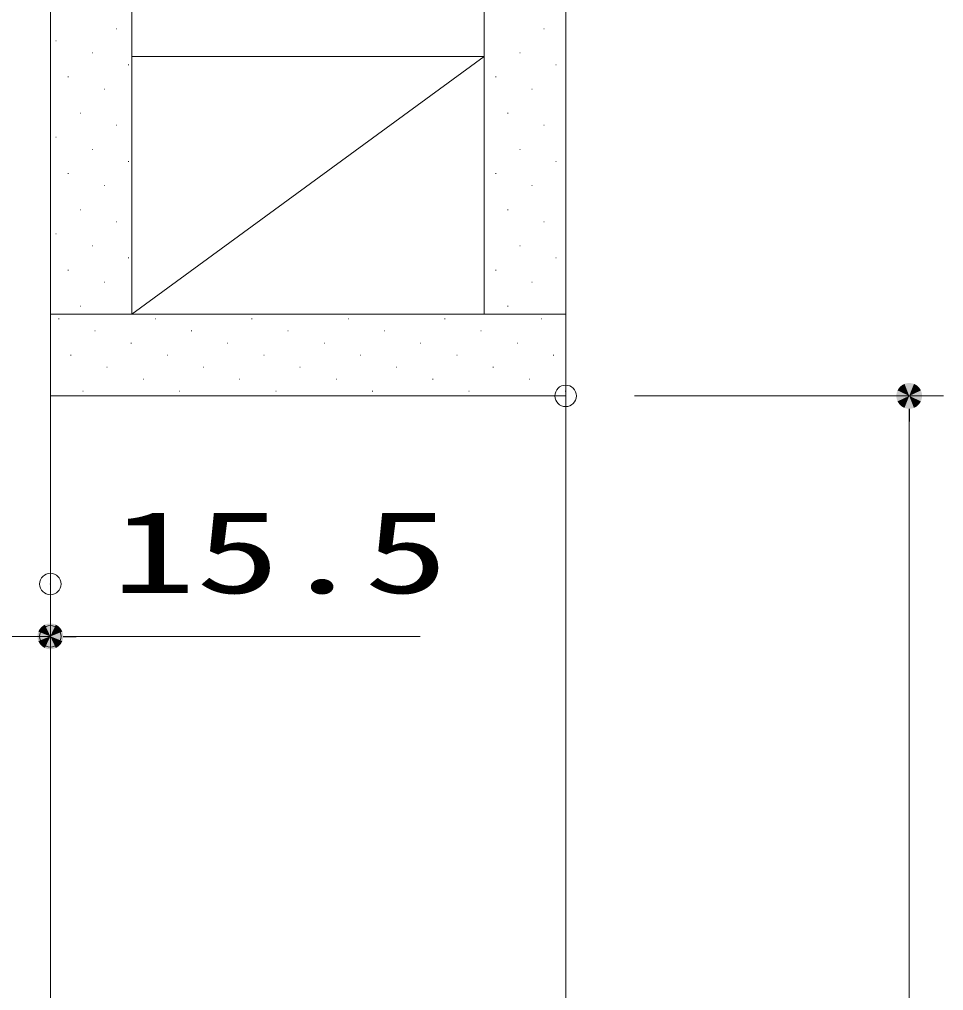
# Model space of a CAD drawing. Units: millimetres, scale not verified. Extents: x -1306 to 1306, y -607 to 607.
# Drawn here: x -489.5 to -381.9, y 275.4 to 388.5 of the extents above; entities that cross this region are included whole.
import ezdxf
from ezdxf.enums import TextEntityAlignment as Align

# ---------------------------------------------------------------- set-up
doc = ezdxf.new("R2010")
doc.units = ezdxf.units.MM
doc.header["$LTSCALE"] = 5
doc.header["$PDMODE"] = 32
doc.header["$PDSIZE"] = 2.5
for name, color, linetype, lineweight in [('0-1_線(黄)', 2, 'Continuous', 15), ('1-0_線(水)', 4, 'Continuous', 9), ('1-1_寸法線', 3, 'Continuous', 13), ('1-2_ハッチング', 6, 'Continuous', 9), ('1-4_DEFPOINTS', 7, 'Continuous', 5), ('1-5_0', 3, 'Continuous', 25)]:
    doc.layers.add(name, color=color, linetype=linetype, lineweight=lineweight)
doc.styles.add('ＭＳ ゴシック', font='')
doc.styles.get('ＭＳ ゴシック').set_extended_font_data('MS Gothic')

# ---------------------------------------------------------------- blocks, each defined once
blk = doc.blocks.new('_DOT')
at = {"layer": '1-5_0'}
blk.add_line((-2.5, 0), (-5, 0), dxfattribs=at)
for points in [[(0, 0), (-1.822, 1.711), (-1.594, 1.926)], [(0, 0), (-1.594, 1.926), (-1.34, 2.111)], [(0, 0), (-1.34, 2.111), (-1.064, 2.262)], [(0, 0), (-1.064, 2.262), (-0.773, 2.378)], [(0, 0), (-0.773, 2.378), (-0.468, 2.456)], [(0, 0), (-0.468, 2.456), (-0.157, 2.495)], [(0, 0), (-0.157, 2.495), (0.157, 2.495)], [(0, 0), (0.157, 2.495), (0.468, 2.456)], [(0, 0), (0.468, 2.456), (0.773, 2.378)], [(0, 0), (0.773, 2.378), (1.064, 2.262)], [(0, 0), (1.064, 2.262), (1.34, 2.111)], [(0, 0), (1.34, 2.111), (1.594, 1.926)], [(0, 0), (1.594, 1.926), (1.822, 1.711)], [(0, 0), (-2.5, 0), (-2.48, 0.313)], [(0, 0), (-2.48, -0.313), (-2.5, 0)], [(0, 0), (-2.48, 0.313), (-2.421, 0.622)], [(0, 0), (-2.421, -0.622), (-2.48, -0.313)], [(0, 0), (-2.421, 0.622), (-2.324, 0.92)], [(0, 0), (-2.324, -0.92), (-2.421, -0.622)], [(0, 0), (-2.324, 0.92), (-2.191, 1.204)], [(0, 0), (-2.191, -1.204), (-2.324, -0.92)], [(0, 0), (-2.191, 1.204), (-2.023, 1.469)], [(0, 0), (-2.023, -1.469), (-2.191, -1.204)], [(0, 0), (-2.023, 1.469), (-1.822, 1.711)], [(0, 0), (-1.822, -1.711), (-2.023, -1.469)], [(0, 0), (-1.594, -1.926), (-1.822, -1.711)], [(0, 0), (-1.34, -2.111), (-1.594, -1.926)], [(0, 0), (-1.064, -2.262), (-1.34, -2.111)], [(0, 0), (-0.773, -2.378), (-1.064, -2.262)], [(0, 0), (-0.468, -2.456), (-0.773, -2.378)], [(0, 0), (-0.157, -2.495), (-0.468, -2.456)], [(0, 0), (0.157, -2.495), (-0.157, -2.495)], [(0, 0), (1.822, 1.711), (2.023, 1.469)], [(0, 0), (2.023, 1.469), (2.191, 1.204)], [(0, 0), (2.191, 1.204), (2.324, 0.92)], [(0, 0), (2.324, 0.92), (2.421, 0.622)], [(0, 0), (2.421, 0.622), (2.48, 0.313)], [(0, 0), (2.48, 0.313), (2.5, 0)], [(0, 0), (0.468, -2.456), (0.157, -2.495)], [(0, 0), (0.773, -2.378), (0.468, -2.456)], [(0, 0), (1.064, -2.262), (0.773, -2.378)], [(0, 0), (1.34, -2.111), (1.064, -2.262)], [(0, 0), (1.594, -1.926), (1.34, -2.111)], [(0, 0), (1.822, -1.711), (1.594, -1.926)], [(0, 0), (2.023, -1.469), (1.822, -1.711)], [(0, 0), (2.191, -1.204), (2.023, -1.469)], [(0, 0), (2.324, -0.92), (2.191, -1.204)], [(0, 0), (2.421, -0.622), (2.324, -0.92)], [(0, 0), (2.48, -0.313), (2.421, -0.622)], [(0, 0), (2.5, 0), (2.48, -0.313)]]:
    blk.add_solid(points, dxfattribs=at)

msp = doc.modelspace()

# ---------------------------------------------------------------- linework, layer by layer
at = {"layer": '0-1_線(黄)'}
for p, q in [((-476.386, 354.146), (-476.386, 482.148)), ((-435.386, 354.146), (-435.386, 482.148)), ((-425.886, 344.645), (-425.886, 482.148)), ((-485.886, 344.645), (-485.886, 396.148)), ((-476.386, 384.144), (-435.386, 384.144)), ((-476.386, 354.146), (-435.386, 384.144)), ((-485.886, 354.146), (-425.886, 354.146)), ((-485.886, 344.645), (-425.886, 344.645))]:
    msp.add_line(p, q, dxfattribs=at)
at = {"layer": '1-0_線(水)'}
for p, q in [((-485.886, 162.648), (-485.886, 344.645)), ((-425.886, 162.648), (-425.886, 344.645))]:
    msp.add_line(p, q, dxfattribs=at)
at = {"layer": '1-1_寸法線'}
for p, q in [((-417.889, 344.645), (-381.886, 344.645)), ((-385.886, 341.645), (-385.886, -78.352)), ((-501.386, 316.648), (-485.886, 316.648)), ((-482.886, 316.648), (-442.838, 316.648)), ((-485.886, 314.745), (-485.886, 312.648))]:
    msp.add_line(p, q, dxfattribs=at)
at = {"layer": '1-2_ハッチング'}
for p, q in [((-478.217, 387.394), (-478.167, 387.394)), ((-428.429, 387.394), (-428.379, 387.394)), ((-485.241, 385.989), (-485.191, 385.989)), ((-481.026, 384.584), (-480.976, 384.584)), ((-431.238, 384.584), (-431.188, 384.584)), ((-476.812, 383.18), (-476.762, 383.18)), ((-427.024, 383.18), (-426.974, 383.18)), ((-483.836, 381.775), (-483.786, 381.775)), ((-434.048, 381.775), (-433.998, 381.775)), ((-479.622, 380.37), (-479.572, 380.37)), ((-429.833, 380.37), (-429.783, 380.37)), ((-482.431, 377.561), (-482.381, 377.561)), ((-432.643, 377.561), (-432.593, 377.561)), ((-478.217, 376.156), (-478.167, 376.156)), ((-428.429, 376.156), (-428.379, 376.156)), ((-485.241, 374.751), (-485.191, 374.751)), ((-481.026, 373.346), (-480.976, 373.346)), ((-431.238, 373.346), (-431.188, 373.346)), ((-476.812, 371.942), (-476.762, 371.942)), ((-427.024, 371.942), (-426.974, 371.942)), ((-483.836, 370.537), (-483.786, 370.537)), ((-434.048, 370.537), (-433.998, 370.537)), ((-479.622, 369.132), (-479.572, 369.132)), ((-429.833, 369.132), (-429.783, 369.132)), ((-482.431, 366.323), (-482.381, 366.323)), ((-432.643, 366.323), (-432.593, 366.323)), ((-478.217, 364.918), (-478.167, 364.918)), ((-428.429, 364.918), (-428.379, 364.918)), ((-485.241, 363.513), (-485.191, 363.513)), ((-481.026, 362.109), (-480.976, 362.109)), ((-431.238, 362.109), (-431.188, 362.109)), ((-476.812, 360.704), (-476.762, 360.704)), ((-427.024, 360.704), (-426.974, 360.704)), ((-483.836, 359.299), (-483.786, 359.299)), ((-434.048, 359.299), (-433.998, 359.299)), ((-479.622, 357.894), (-479.572, 357.894)), ((-429.833, 357.894), (-429.783, 357.894)), ((-482.431, 355.085), (-482.381, 355.085)), ((-432.643, 355.085), (-432.593, 355.085)), ((-484.927, 353.608), (-484.877, 353.608)), ((-473.689, 353.608), (-473.639, 353.608)), ((-462.451, 353.608), (-462.401, 353.608)), ((-451.214, 353.608), (-451.164, 353.608)), ((-439.976, 353.608), (-439.926, 353.608)), ((-428.738, 353.608), (-428.688, 353.608)), ((-480.713, 352.204), (-480.663, 352.204)), ((-469.475, 352.204), (-469.425, 352.204)), ((-458.237, 352.204), (-458.187, 352.204)), ((-446.999, 352.204), (-446.949, 352.204)), ((-435.762, 352.204), (-435.712, 352.204)), ((-476.499, 350.799), (-476.449, 350.799)), ((-465.261, 350.799), (-465.211, 350.799)), ((-454.023, 350.799), (-453.973, 350.799)), ((-442.785, 350.799), (-442.735, 350.799)), ((-431.547, 350.799), (-431.497, 350.799)), ((-483.522, 349.394), (-483.472, 349.394)), ((-472.284, 349.394), (-472.234, 349.394)), ((-461.047, 349.394), (-460.997, 349.394)), ((-449.809, 349.394), (-449.759, 349.394)), ((-438.571, 349.394), (-438.521, 349.394)), ((-427.333, 349.394), (-427.283, 349.394)), ((-479.308, 347.989), (-479.258, 347.989)), ((-468.07, 347.989), (-468.02, 347.989)), ((-456.832, 347.989), (-456.782, 347.989)), ((-445.595, 347.989), (-445.545, 347.989)), ((-434.357, 347.989), (-434.307, 347.989)), ((-475.094, 346.585), (-475.044, 346.585)), ((-463.856, 346.585), (-463.806, 346.585)), ((-452.618, 346.585), (-452.568, 346.585)), ((-441.38, 346.585), (-441.33, 346.585)), ((-430.143, 346.585), (-430.093, 346.585)), ((-482.118, 345.18), (-482.068, 345.18)), ((-470.88, 345.18), (-470.83, 345.18)), ((-459.642, 345.18), (-459.592, 345.18)), ((-448.404, 345.18), (-448.354, 345.18)), ((-437.166, 345.18), (-437.116, 345.18)), ((-425.928, 345.18), (-425.878, 345.18))]:
    msp.add_line(p, q, dxfattribs=at)
at = {"layer": '1-4_DEFPOINTS'}
for p in [(-425.889, 344.645), (-485.886, 322.745), (-485.886, 316.648)]:
    msp.add_point(p, dxfattribs=at)

# ---------------------------------------------------------------- block references
at = {"layer": '1-1_寸法線', "xscale": 0.6, "yscale": 0.6}
for p, rotation in [((-385.886, 344.645), 90), ((-485.886, 316.648), 180)]:
    msp.add_blockref('_DOT', p, dxfattribs=dict(at, rotation=rotation))

# ---------------------------------------------------------------- texts
at = {"layer": '1-1_寸法線', "style": 'ＭＳ ゴシック', "width": 1.5}
msp.add_text('15.5', height=9.604, dxfattribs=at).set_placement((-478.743, 318.797), align=Align.BOTTOM_LEFT)

doc.saveas('drawing.dxf')
